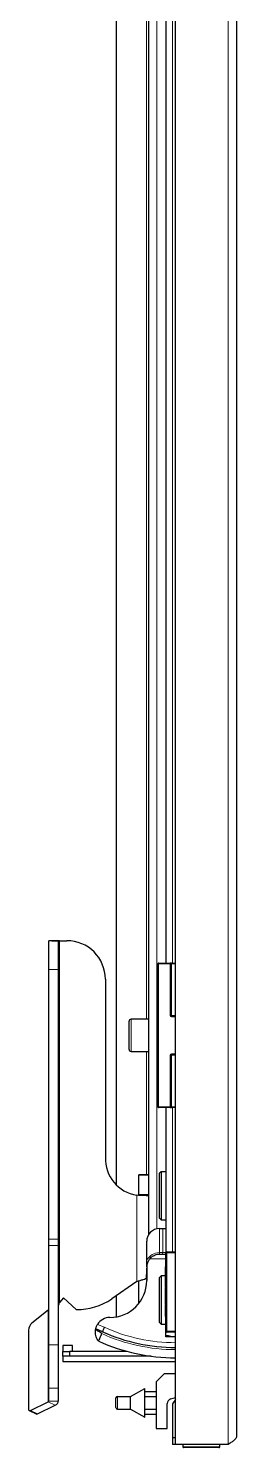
# Model space of a CAD drawing. Header units: millimetres. Extents: x -833 to 2755, y -1229 to 1219.
# Drawn here: x 837.5 to 902.4, y -801.6 to -359.3 of the extents above; entities that cross this region are included whole.
import ezdxf

# ---------------------------------------------------------------- set-up
doc = ezdxf.new("R2010")
doc.units = ezdxf.units.MM

msp = doc.modelspace()

# ---------------------------------------------------------------- linework, layer by layer
at = {"color": 7, "linetype": 'Continuous', "lineweight": 25}
for p, q in [((883.4, -800.62), (883.4, 554.38)), ((902.4, 551.78), (902.4, -798.02)), ((874.9, 516.58), (874.9, -735.38)), ((864.9, 473.49), (864.9, -719.73)), ((880.4, -345.62), (880.4, -650.62)), ((846.92, -643.64), (843.92, -643.64)), ((843.92, -652.62), (843.92, -643.64)), ((844.88, -643.62), (847, -643.62)), ((846.92, -652.62), (846.92, -643.64)), ((847.22, -643.62), (847, -643.62)), ((847.22, -643.62), (849.51, -643.62)), ((843.92, -736.67), (843.92, -652.62)), ((846.92, -736.67), (846.92, -652.62)), ((877.9, -695.42), (877.9, -650.82)), ((878.1, -650.62), (881.7, -650.62)), ((882.1, -650.62), (881.7, -650.62)), ((881.9, -650.82), (881.9, -666.92)), ((882.1, -650.62), (883.4, -650.62)), ((861.51, -655.62), (861.51, -711.12)), ((882.1, -667.12), (883.4, -667.12)), ((868.9, -674.16), (868.9, -668.72)), ((874.9, -668.12), (869.5, -668.12)), ((868.9, -677.52), (868.9, -674.16)), ((869.5, -678.12), (874.9, -678.12)), ((881.9, -679.32), (881.9, -695.42)), ((883.4, -679.12), (882.1, -679.12)), ((881.7, -695.62), (878.1, -695.62)), ((880.4, -695.62), (880.4, -740.62)), ((881.7, -695.62), (882.1, -695.62)), ((883.4, -695.62), (882.1, -695.62)), ((874.9, -716.58), (871.9, -716.58)), ((871.9, -716.72), (871.9, -716.58)), ((878.9, -715.62), (878.4, -716.12)), ((878.4, -723.12), (878.4, -716.12)), ((880.4, -715.62), (878.9, -715.62)), ((878.9, -715.62), (878.9, -723.12)), ((871.9, -722.87), (871.9, -716.72)), ((874.9, -722.87), (871.9, -722.87)), ((878.4, -730.12), (878.4, -723.12)), ((878.9, -723.12), (878.9, -730.62)), ((878.4, -730.12), (878.9, -730.62)), ((878.4, -733.32), (878.43, -733.32)), ((878.4, -733.32), (878.4, -733.32)), ((878.43, -733.32), (879.39, -733.32)), ((878.9, -730.62), (880.4, -730.62)), ((879.39, -733.32), (880.4, -733.32)), ((843.92, -738.67), (843.92, -736.67)), ((843.92, -769.56), (843.92, -738.67)), ((846.92, -738.67), (846.92, -736.67)), ((846.92, -769.56), (846.92, -738.67)), ((874.4, -743.26), (874.4, -737.32)), ((874.4, -743.26), (874.4, -737.32)), ((878.4, -741.32), (880.4, -741.32)), ((880.4, -740.62), (880.7, -740.62)), ((880.4, -765.32), (880.4, -740.92)), ((880.7, -740.62), (881.35, -740.62)), ((881.35, -740.62), (882.4, -740.62)), ((882.4, -740.62), (883.4, -740.62)), ((874.29, -747.47), (874.3, -747.47)), ((874.3, -745.65), (874.4, -745.65)), ((874.3, -745.78), (874.4, -745.78)), ((874.3, -745.78), (874.3, -747.34)), ((874.3, -747.34), (874.4, -747.34)), ((874.3, -747.47), (874.4, -747.47)), ((874.3, -747.54), (874.4, -747.54)), ((874.4, -745.32), (874.4, -743.26)), ((874.4, -745.32), (874.4, -749.57)), ((880.2, -745.27), (880.4, -745.27)), ((880.2, -748.22), (880.2, -745.27)), ((871.3, -749.82), (863.55, -755.26)), ((871.9, -756.73), (871.9, -749.64)), ((874.3, -747.67), (874.4, -747.67)), ((874.3, -748.67), (874.3, -747.67)), ((874.3, -748.67), (874.4, -748.67)), ((874.3, -749.17), (874.3, -748.67)), ((874.3, -749.17), (874.4, -749.17)), ((878.9, -748.12), (878.4, -748.62)), ((878.4, -755.62), (878.4, -748.62)), ((880.2, -748.12), (878.9, -748.12)), ((878.9, -748.12), (878.9, -755.62)), ((880.18, -751.66), (880.4, -751.66)), ((880.2, -750.22), (880.2, -748.22)), ((880.2, -748.22), (880.4, -748.22)), ((880.2, -750.22), (880.4, -750.22)), ((880.2, -751.57), (880.2, -750.22)), ((880.2, -751.57), (880.4, -751.57)), ((880.2, -753.23), (880.2, -751.83)), ((848.51, -754.98), (847.22, -756.38)), ((852.45, -758.62), (848.51, -754.98)), ((864.9, -754.31), (864.9, -760.8)), ((878.4, -762.62), (878.4, -755.62)), ((878.9, -755.62), (878.9, -763.12)), ((880.2, -754.82), (880.18, -754.82)), ((880.2, -754.28), (880.2, -753.23)), ((880.2, -753.23), (880.4, -753.23)), ((880.2, -754.28), (880.4, -754.28)), ((880.2, -756.15), (880.2, -754.28)), ((880.2, -756.15), (880.4, -756.15)), ((880.2, -756.95), (880.2, -756.15)), ((843.74, -758.78), (838.62, -762.82)), ((880.2, -756.95), (880.4, -756.95)), ((880.2, -760.76), (880.4, -760.76)), ((837.53, -765.05), (837.53, -789.54)), ((860.67, -765.5), (858.5, -764.61)), ((878.4, -762.62), (878.9, -763.12)), ((878.9, -763.12), (880.4, -763.12)), ((843.92, -783.08), (843.92, -769.56)), ((846.92, -783.08), (846.92, -769.56)), ((880.4, -767.12), (880.4, -765.32)), ((881.15, -766.82), (880.4, -766.82)), ((883.4, -767.12), (880.4, -767.12)), ((883.4, -765.62), (880.7, -765.62)), ((882.2, -767.12), (881.15, -766.82)), ((848.3, -769.82), (848.3, -771.62)), ((851.3, -769.82), (848.3, -769.82)), ((848.3, -773.12), (848.3, -771.62)), ((848.3, -771.62), (850.3, -771.62)), ((850.3, -773.12), (848.3, -773.12)), ((848.3, -773.12), (848.3, -774.82)), ((850.3, -771.62), (850.3, -773.12)), ((868.27, -771.62), (850.3, -771.62)), ((875.79, -773.12), (850.3, -773.12)), ((851.3, -771.62), (851.3, -769.82)), ((848.3, -774.82), (883.4, -774.82)), ((879.8, -778.62), (877.3, -781.12)), ((877.3, -781.12), (877.3, -795.62)), ((883.4, -778.62), (879.8, -778.62)), ((838.24, -790.05), (843.74, -787.3)), ((843.92, -787.09), (843.92, -783.08)), ((846.92, -787.09), (846.92, -783.08)), ((864.8, -789.16), (864.8, -786.15)), ((865.3, -785.65), (869.3, -785.65)), ((869.3, -785.65), (873.8, -783.16)), ((869.3, -789.66), (869.3, -785.65)), ((873.8, -785.72), (873.8, -783.16)), ((873.8, -784.16), (877.3, -784.16)), ((873.8, -785.66), (877.3, -785.66)), ((873.8, -789.59), (873.8, -785.72)), ((881.89, -786.45), (883.4, -786.02)), ((883.4, -786.65), (882.4, -787.98)), ((837.79, -790.08), (839.92, -791.14)), ((840.36, -791.11), (845.86, -788.36)), ((865.3, -789.66), (869.3, -789.66)), ((869.3, -789.66), (873.8, -792.16)), ((873.8, -792.16), (873.8, -789.59)), ((873.8, -789.66), (877.3, -789.66)), ((873.8, -791.16), (877.3, -791.16)), ((880.8, -795.62), (880.8, -787.89)), ((882.4, -787.98), (882.4, -798.62)), ((877.3, -795.62), (880.8, -795.62)), ((882.4, -798.62), (882.4, -800.62)), ((883.4, -798.62), (882.4, -798.62)), ((883.4, -800.62), (882.4, -800.62)), ((899.8, -800.62), (883.4, -800.62)), ((885.65, -800.62), (885.65, -801.37)), ((897.15, -801.37), (897.15, -800.62)), ((896.9, -801.62), (885.9, -801.62))]:
    msp.add_line(p, q, dxfattribs=at)
at = {"color": 8, "linetype": 'Continuous', "lineweight": 18}
for p, q in [((899.8, -800.62), (899.8, 554.38)), ((877.5, 516.58), (877.5, -733.42)), ((874.3, -328.12), (874.3, -668.12)), ((882.4, -345.62), (882.4, -650.62)), ((847.22, -643.62), (847.22, -756.38)), ((846.92, -652.62), (843.92, -652.62)), ((877.9, -650.82), (878.1, -650.82)), ((878.1, -650.62), (878.1, -650.82)), ((878.1, -650.82), (878.1, -695.42)), ((881.7, -650.82), (878.1, -650.82)), ((881.7, -650.62), (881.7, -650.82)), ((881.7, -666.92), (881.7, -650.82)), ((881.7, -650.82), (881.9, -650.82)), ((881.9, -650.82), (882.1, -650.82)), ((882.1, -650.62), (882.1, -650.82)), ((882.1, -650.82), (882.1, -666.92)), ((883.4, -650.82), (882.1, -650.82)), ((881.9, -666.92), (881.7, -666.92)), ((881.9, -666.92), (882.1, -666.92)), ((882.1, -667.12), (882.1, -666.92)), ((882.1, -666.92), (883.4, -666.92)), ((882.1, -667.12), (882.1, -667.32)), ((883.4, -667.32), (882.1, -667.32)), ((869.5, -668.12), (869.5, -674.3)), ((869.5, -674.3), (869.5, -678.12)), ((874.3, -678.12), (874.3, -716.58)), ((881.7, -695.42), (881.7, -679.32)), ((881.7, -679.32), (881.9, -679.32)), ((882.1, -679.32), (881.9, -679.32)), ((882.1, -678.92), (883.4, -678.92)), ((882.1, -678.92), (882.1, -679.12)), ((882.1, -679.12), (882.1, -679.32)), ((882.1, -679.32), (882.1, -695.42)), ((883.4, -679.32), (882.1, -679.32)), ((878.1, -695.42), (877.9, -695.42)), ((878.1, -695.42), (881.7, -695.42)), ((878.1, -695.42), (878.1, -695.62)), ((881.7, -695.42), (881.9, -695.42)), ((881.7, -695.42), (881.7, -695.62)), ((882.1, -695.42), (881.9, -695.42)), ((882.1, -695.42), (882.1, -695.62)), ((882.1, -695.42), (883.4, -695.42)), ((882.4, -695.62), (882.4, -740.62)), ((874.9, -716.72), (871.9, -716.72)), ((871.3, -722.98), (871.3, -749.82)), ((878.43, -740.82), (878.43, -733.32)), ((879.39, -733.32), (879.39, -740.82)), ((846.92, -736.67), (843.92, -736.67)), ((846.92, -738.67), (843.92, -738.67)), ((874.4, -737.32), (874.4, -737.32)), ((880.4, -742.82), (875.28, -742.82)), ((878.4, -741.32), (878.4, -740.82)), ((878.4, -740.82), (878.43, -740.82)), ((878.43, -741.32), (878.43, -740.82)), ((878.43, -740.82), (879.39, -740.82)), ((879.39, -740.82), (880.42, -740.82)), ((880.4, -740.92), (880.7, -740.92)), ((880.7, -740.62), (880.7, -740.92)), ((880.7, -740.92), (880.7, -765.32)), ((883.4, -740.92), (880.7, -740.92)), ((843.74, -758.78), (843.74, -787.3)), ((880.2, -759.52), (880.4, -759.52)), ((859.07, -763.21), (861.26, -764.12)), ((846.92, -769.56), (843.92, -769.56)), ((880.4, -765.32), (880.7, -765.32)), ((880.7, -765.32), (883.4, -765.32)), ((880.7, -765.32), (880.7, -765.62)), ((843.74, -787.3), (845.86, -788.36)), ((846.92, -783.08), (843.92, -783.08)), ((843.92, -787.09), (846.92, -787.09)), ((865.3, -785.65), (865.3, -789.66)), ((840.36, -791.11), (838.24, -790.05)), ((885.65, -801.37), (897.15, -801.37))]:
    msp.add_line(p, q, dxfattribs=at)
at = {"color": 7, "linetype": 'Continuous', "lineweight": 25, "flags": 128}
msp.add_lwpolyline([(837.53, -789.54), (837.55, -789.7), (837.59, -789.84), (837.65, -789.96), (837.74, -790.05), (837.85, -790.1), (837.97, -790.12), (838.1, -790.1), (838.24, -790.05)], dxfattribs=at)
at = {"color": 7, "linetype": 'Continuous', "lineweight": 25}
for centre, radius, start, end in [((849.51, -655.62), 12, 0, 90), ((878.1, -650.82), 0.2, 90, 180), ((881.7, -650.82), 0.2, 0, 90), ((882.1, -666.92), 0.2, 180, 270), ((869.5, -668.72), 0.6, 90, 180), ((869.5, -677.52), 0.6, 180, 270), ((882.1, -679.32), 0.2, 90, 180), ((878.1, -695.42), 0.2, 180, 270), ((881.7, -695.42), 0.2, 270, 0), ((873.08, -711.53), 11.58, 177.9311, 261.1412), ((878.4, -737.32), 4, 90, 180), ((878.4, -737.32), 4, 90, 180), ((878.4, -745.32), 4, 141.3178, 180), ((880.7, -740.92), 0.3, 90, 180), ((862.9, -749.57), 11.5, 270, 0), ((852.45, -738.62), 20, 270, 303.6901), ((840.54, -765.14), 3.01, 129.6711, 178.3127), ((862.9, -765.57), 4.5, 90, 148.4318), ((883.4, -715.42), 58.2, 245.7035, 270), ((883.4, -715.42), 55, 245.5859, 270), ((880.7, -765.32), 0.3, 180, 270), ((843.65, -787.05), 0.266, 289.1377, 351.5838), ((845.34, -786.85), 1.59, 289.1377, 351.5838), ((865.3, -786.15), 0.5, 90, 180), ((882.3, -787.89), 1.5, 106, 180), ((840.11, -790.69), 0.489, 246.382, 300.8858), ((865.3, -789.16), 0.5, 180, 270), ((885.9, -801.37), 0.25, 180, 270), ((896.9, -801.37), 0.25, 270, 0)]:
    msp.add_arc(centre, radius, start, end, dxfattribs=at)
at = {"color": 8, "linetype": 'Continuous', "lineweight": 18}
for centre, radius, start, end in [((882.1, -666.92), 0.4, 180, 270), ((882.1, -679.32), 0.4, 90, 180), ((878.4, -745.32), 4.5, 90, 152.7195), ((878.9, -740.83), 0.491, 271.1559, 1.111), ((883.4, -715.42), 53.5, 245.559, 270), ((883.4, -715.42), 55.65, 245.6084, 270)]:
    msp.add_arc(centre, radius, start, end, dxfattribs=at)
at = {"color": 7, "linetype": 'Continuous', "lineweight": 25}
for points in [[(844.88, -643.62), (844.74, -643.62), (844.45, -643.62), (844.15, -643.63), (843.95, -643.64), (843.93, -643.64), (843.92, -643.64)], [(847, -643.62), (846.99, -643.62), (846.96, -643.62), (846.94, -643.63), (846.92, -643.64), (846.92, -643.64), (846.92, -643.64)], [(874.6, -723.12), (874.44, -723.11), (874.11, -723.08), (873.3, -723.05), (872.35, -723.01), (871.65, -722.99), (871.3, -722.98)], [(874.9, -722.87), (874.89, -722.91), (874.86, -722.99), (874.69, -723.08), (874.6, -723.12)], [(846.92, -757.91), (846.94, -757.65), (846.97, -757.14), (847.14, -756.63), (847.22, -756.38)], [(843.74, -758.78), (843.77, -758.75), (843.82, -758.71), (843.87, -758.63), (843.91, -758.55), (843.91, -758.49), (843.92, -758.47)]]:
    msp.add_open_spline(points, degree=3, dxfattribs=at)
for points, knots in [([(875.28, -742.82), (875.45, -742.63), (875.87, -742.16), (876.82, -741.58), (877.71, -741.34), (878.28, -741.32), (878.4, -741.32), (878.4, -741.32)], [0, 0, 0, 0, 0.19414, 0.485275, 0.898779, 0.996769, 1, 1, 1, 1]), ([(874.3, -745.65), (874.3, -745.65), (874.3, -745.65), (874.3, -745.68), (874.3, -745.73), (874.3, -745.76), (874.3, -745.78)], [0, 0, 0, 0, 0.280836, 0.55925, 0.779182, 1, 1, 1, 1]), ([(874.3, -747.34), (874.3, -747.35), (874.3, -747.39), (874.3, -747.44), (874.3, -747.47), (874.3, -747.47), (874.3, -747.47)], [0, 0, 0, 0, 0.2809531, 0.5593907, 0.7790729, 1, 1, 1, 1]), ([(874.3, -747.4), (874.3, -747.43), (874.3, -747.47), (874.3, -747.53), (874.3, -747.54), (874.3, -747.54)], [0, 0, 0, 0, 0.280801, 0.559621, 1, 1, 1, 1]), ([(874.4, -745.25), (874.4, -745.25), (874.4, -745.25), (874.4, -745.24), (874.4, -745.22), (874.4, -745.14), (874.4, -744.81), (874.4, -744.18), (874.4, -743.58), (874.4, -743.26)], [0, 0, 0, 0, 0.00167, 0.003889, 0.009531, 0.034361, 0.132751, 0.526214, 1, 1, 1, 1]), ([(871.3, -749.82), (871.65, -749.72), (872.35, -749.52), (873.3, -749.22), (874, -748.96), (874.27, -748.8), (874.37, -748.75)], [0, 0, 0, 0, 0.279813, 0.559626, 0.839439, 1, 1, 1, 1]), ([(880.2, -759.52), (880.2, -759.15), (880.2, -758.45), (880.2, -757.6), (880.2, -757.15), (880.2, -757.12)], [0, 0, 0, 0, 0.522437, 0.975649, 1, 1, 1, 1]), ([(880.2, -760.76), (880.2, -760.58), (880.2, -760.24), (880.2, -759.75), (880.2, -759.52)], [0, 0, 0, 0, 0.5368, 1, 1, 1, 1]), ([(859.45, -768.45), (859.42, -768.43), (859.34, -768.33), (858.88, -767.69), (858.36, -766.5), (858.43, -765.33), (858.46, -764.84)], [0, 0, 0, 0, 0.101651, 0.345128, 0.729048, 1, 1, 1, 1]), ([(858.5, -764.61), (858.49, -764.66), (858.48, -764.73), (858.46, -764.82), (858.46, -764.84)], [0, 0, 0, 0, 0.789403, 1, 1, 1, 1]), ([(860.42, -766.1), (860.42, -766.1), (860.42, -766.09), (860.42, -766.08), (860.4, -766.05), (860.28, -765.95), (859.79, -765.63), (859.15, -765.25), (858.61, -764.93), (858.46, -764.84)], [0, 0, 0, 0, 0.003748, 0.008698, 0.018275, 0.054741, 0.199177, 0.774578, 1, 1, 1, 1]), ([(858.5, -764.61), (858.51, -764.59), (858.52, -764.56), (858.58, -764.31), (858.7, -763.95), (858.87, -763.56), (859.01, -763.31), (859.07, -763.21)], [0, 0, 0, 0, 0.2129, 0.425707, 0.640613, 0.853382, 1, 1, 1, 1]), ([(860.67, -765.5), (860.67, -765.48), (860.69, -765.45), (860.79, -765.22), (860.94, -764.87), (861.1, -764.49), (861.21, -764.24), (861.26, -764.14), (861.26, -764.12)], [0, 0, 0, 0, 0.214635, 0.429269, 0.643917, 0.858595, 0.982146, 1, 1, 1, 1]), ([(859.44, -768.45), (859.46, -768.41), (859.5, -768.31), (859.74, -767.75), (860.06, -766.95), (860.32, -766.33), (860.42, -766.1)], [0, 0, 0, 0, 0.237351, 0.529954, 0.830331, 1, 1, 1, 1]), ([(902.4, -798.02), (902.37, -798.2), (902.31, -798.6), (901.78, -799.23), (900.91, -799.91), (900.18, -800.38), (899.8, -800.62)], [0, 0, 0, 0, 0.211353, 0.466168, 0.72109, 1, 1, 1, 1])]:
    msp.add_open_spline(points, degree=3, knots=knots, dxfattribs=at)

doc.saveas('drawing.dxf')
